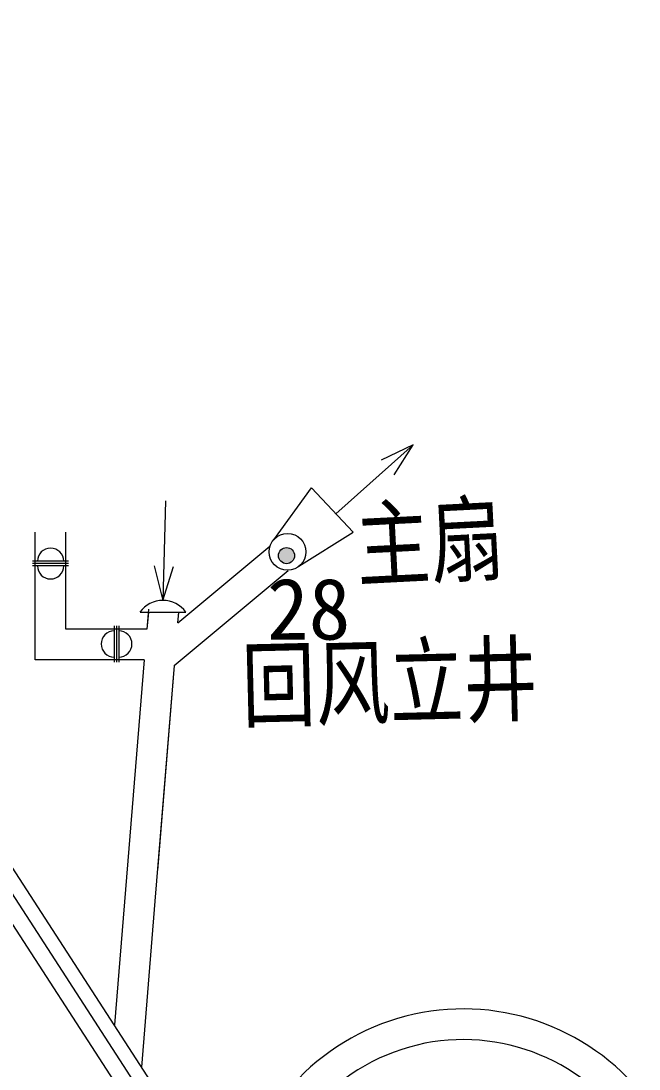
# Model space of a CAD drawing. Header units: millimetres. Extents: x 2501 to 6983, y 1724 to 12691.
# Drawn here: x 4598.5 to 4699.3, y 4750.4 to 4921.3 of the extents above; entities that cross this region are included whole.
import ezdxf

# ---------------------------------------------------------------- set-up
doc = ezdxf.new("R2010")
doc.units = ezdxf.units.MM
doc.linetypes.add('小虚线', pattern=[3.5, 2, -1.5])
for name, color, linetype in [('JMD', 6, 'Continuous'), ('保护煤柱', 4, 'FENCELINE1'), ('节点', 7, 'Continuous'), ('风流', 7, 'Continuous')]:
    doc.layers.add(name, color=color, linetype=linetype)
doc.styles.get("Standard").update_dxf_attribs({"font": 'arial.ttf'})
doc.styles.add('标准', font='', dxfattribs={"width": 0.667})
doc.styles.get('标准').set_extended_font_data('SimSun')
doc.linetypes.add('FENCELINE1', pattern='A,6.35,-2.54,[133,ltypeshp.shx,S=2.54,R=0,X=-2.54,Y=0],-2.54,25.4', length=36.83)

# ---------------------------------------------------------------- blocks, each defined once
blk = doc.blocks.new('12')
at = {"lineweight": 20}
blk.add_hatch(color=1, dxfattribs=at).paths.add_polyline_path([(421066.3, 4240247.91, 1), (421068.92, 4240247.7, 1)])
at = {"lineweight": 20, "ltscale": 0.8}
for p, q in [((421065.54, 4240250.4, 12273.3), (421071.67, 4240258.86, 12273.3)), ((421071.67, 4240258.86, 12273.3), (421078.47, 4240251.63, 12273.3)), ((421026.61, 4240230.8, 12273.3), (421026.61, 4240251.64, 12273.3)), ((421031.61, 4240235.79, 12273.3), (421031.61, 4240251.64, 12273.3)), ((421031.61, 4240235.79, 12273.3), (421031.61, 4240251.64, 12273.3)), ((421069.64, 4240246.06, 12273.3), (421078.47, 4240251.63, 12273.3)), ((421044.81, 4240235.79, 12273.3), (421031.61, 4240235.79, 12273.3)), ((421044.4, 4240230.8, 12273.3), (421026.61, 4240230.8, 12273.3)), ((421044.4, 4240230.8, 12273.3), (421026.61, 4240230.8, 12273.3))]:
    blk.add_line(p, q, dxfattribs=at)
at = {"lineweight": 20}
for p, q in [((421049.91, 4240236.87, 12273.3), (421064.89, 4240249.36, 12273.3)), ((421049.28, 4240229.87, 12273.3), (421067.89, 4240245.4, 12273.3))]:
    blk.add_line(p, q, dxfattribs=at)
at = {"color": 30, "lineweight": 20, "ltscale": 0.8}
for p, q in [((421032.07, 4240246.89, 12273.3), (421026.2, 4240246.89, 12273.3)), ((421032.07, 4240246.89, 12273.3), (421026.2, 4240246.89, 12273.3)), ((421032.07, 4240246.52, 12273.3), (421026.2, 4240246.52, 12273.3)), ((421032.07, 4240246.52, 12273.3), (421026.2, 4240246.52, 12273.3)), ((421032.07, 4240246.14, 12273.3), (421026.2, 4240246.14, 12273.3)), ((421039.52, 4240236.34, 12273.3), (421039.52, 4240230.46, 12273.3)), ((421039.52, 4240236.34, 12273.3), (421039.52, 4240230.46, 12273.3)), ((421039.9, 4240236.34, 12273.3), (421039.9, 4240230.46, 12273.3)), ((421039.9, 4240236.34, 12273.3), (421039.9, 4240230.46, 12273.3)), ((421040.27, 4240236.34, 12273.3), (421040.27, 4240230.46, 12273.3)), ((421040.27, 4240236.34, 12273.3), (421040.27, 4240230.46, 12273.3))]:
    blk.add_line(p, q, dxfattribs=at)
at = {"color": 30, "lineweight": 20, "ltscale": 0.5}
blk.add_line((421043.72, 4240238.57, 9818.24), (421051.19, 4240238.57, 9818.24), dxfattribs=at)
at = {"color": 252, "lineweight": 20, "ltscale": 0.005}
for p, q in [((421045.08, 4240239.09, 12273.3), (421044.81, 4240235.79, 12273.3)), ((421045.08, 4240239.09, 12273.3), (421044.81, 4240235.79, 12273.3)), ((421045.08, 4240238.57, 9818.24), (421044.81, 4240235.79, 12273.3)), ((421045.08, 4240238.57, 9818.24), (421044.81, 4240235.79, 12273.3)), ((421049.91, 4240236.87, 12273.3), (421050.04, 4240238.5, 12273.3)), ((421049.91, 4240236.87, 12273.3), (421050.04, 4240238.5, 12273.3)), ((421044.4, 4240230.8, 12273.3), (421039.54, 4240171.3, 12273.3)), ((421044.4, 4240230.8, 12273.3), (421039.54, 4240171.3, 12273.3)), ((421046.21, 4240191.49, 12273.3), (421049.34, 4240229.91, 12273.3)), ((421046.61, 4240196.47, 12273.3), (421049.34, 4240229.91, 12273.3)), ((421044, 4240164.42, 12273.3), (421046.21, 4240191.49, 12273.3))]:
    blk.add_line(p, q, dxfattribs=at)
at = {"lineweight": 20, "ltscale": 0.005}
blk.add_line((421049.91, 4240236.87, 12273.3), (421050.04, 4240238.58, 12273.3), dxfattribs=at)
at = {"lineweight": 20, "ltscale": 0.8}
blk.add_circle((421067.78, 4240248.41, 12273.3), 3, dxfattribs=at)
at = {"color": 1, "lineweight": 20}
blk.add_circle((421067.61, 4240247.8, 13246.92), 1.31, dxfattribs=at)
at = {"color": 30, "lineweight": 20, "ltscale": 0.8}
for centre, start, end in [((421029.14, 4240246.89, 12273.3), 0, 180), ((421029.14, 4240246.89, 12273.3), 0, 180), ((421029.14, 4240246.14, 12273.3), 180, 0), ((421029.14, 4240246.14, 12273.3), 180, 0), ((421039.52, 4240233.4, 12273.3), 90, 270), ((421039.52, 4240233.4, 12273.3), 90, 270), ((421040.27, 4240233.4, 12273.3), 270, 90), ((421040.27, 4240233.4, 12273.3), 270, 90)]:
    blk.add_arc(centre, 2.14, start, end, dxfattribs=at)
at = {"color": 30, "lineweight": 20, "ltscale": 0.5}
blk.add_arc((421047.45, 4240235.93, 9818.24), 4.57, 35.2073, 144.7927, dxfattribs=at)
at = {"layer": 'JMD', "color": 30, "linetype": 'Continuous', "lineweight": 20}
for p, q in [((421088.75, 4240095.48, 12273.3), (420933.31, 4240334.95, 12273.3)), ((421085.58, 4240091.18, 12273.3), (420929.35, 4240331.87, 12273.3))]:
    blk.add_line(p, q, dxfattribs=at)
for radius, end in [(37.5, 173.0379), (32.5, 185.1983)]:
    blk.add_arc((421096.45, 4240136.42, 12273.3), radius, 40.1922, end, dxfattribs=at)
at = {"layer": '风流', "color": 1, "lineweight": 20}
for p, q in [((421075.66, 4240254.63, 12273.3), (421088.26, 4240265.88, 12273.3)), ((421088.26, 4240265.88, 12273.3), (421083.04, 4240263.34, 12273.3)), ((421085.15, 4240260.98, 12273.3), (421088.26, 4240265.88, 12273.3))]:
    blk.add_line(p, q, dxfattribs=at)
at = {"layer": '风流', "color": 5, "lineweight": 20}
for p, q in [((421047.9, 4240256.72, 9818.24), (421047.45, 4240240.5, 9818.24)), ((421046.03, 4240246.13, 9818.24), (421047.45, 4240240.5, 9818.24)), ((421047.45, 4240240.5, 9818.24), (421049.19, 4240246.04, 9818.24))]:
    blk.add_line(p, q, dxfattribs=at)
at = {"layer": '保护煤柱', "color": 0, "linetype": '小虚线', "lineweight": 20, "ltscale": 0.01, "style": '标准', "width": 0.78}
for s, rotation, p in [('主扇', 2.9261, (421079.22, 4240243.86, 12273.3)), ('回风立井', 1.4007, (421060.42, 4240220.95, 12273.3))]:
    blk.add_text(s, height=11.34, rotation=rotation, dxfattribs=at).set_placement(p)
at = {"layer": '节点', "lineweight": 20, "insert": (421064.42, 4240244.12, 13246.92), "char_height": 10, "width": 29.05, "attachment_point": 1}
blk.add_mtext('{\\fSimSun|b0|i0|c134|p2;28}', dxfattribs=at)

msp = doc.modelspace()

# ---------------------------------------------------------------- linework, layer by layer
at = {"color": 6, "lineweight": 20}
msp.add_line((4505.78, 4919.72, -2802.4), (4662.41, 4678.31, -3234.06), dxfattribs=at)

# ---------------------------------------------------------------- block references
at = {"lineweight": 20}
msp.add_blockref('12', (-416425.77, -4235413.67, -3234.06), dxfattribs=at)

doc.saveas('drawing.dxf')
